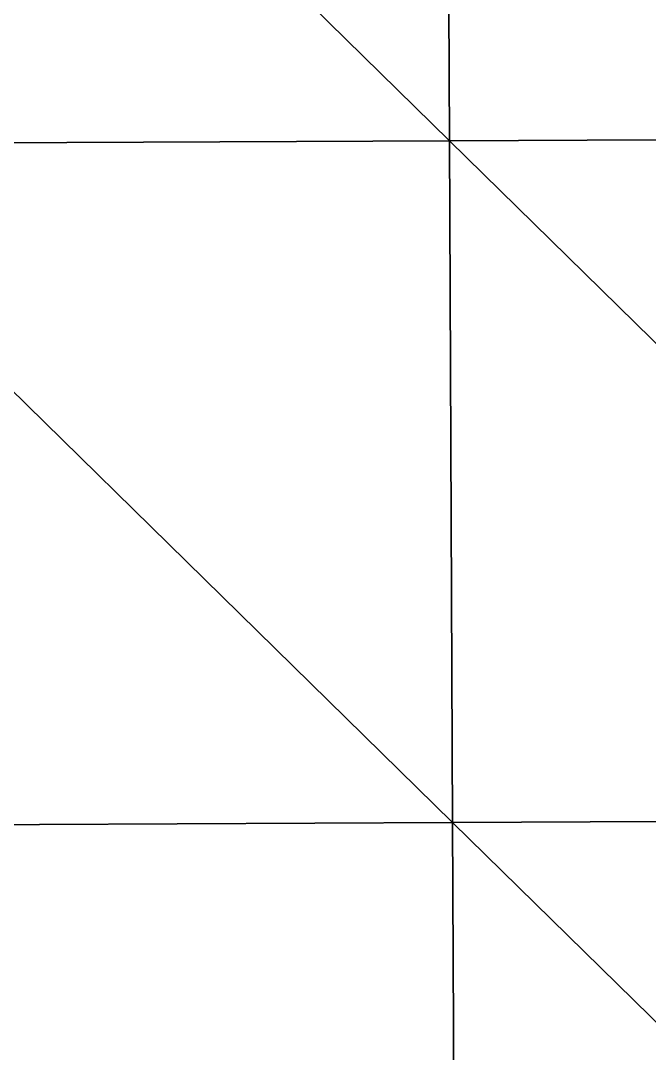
# Model space of a CAD drawing. Extents: x -372 to 678, y -263 to 741.
# Drawn here: x 305.12 to 316.58, y 287 to 305.83 of the extents above; entities that cross this region are included whole.
import ezdxf

# ---------------------------------------------------------------- set-up
doc = ezdxf.new("R2010")
doc.units = 0
doc.header["$LTSCALE"] = 0.0254
doc.layers.get('0').update_dxf_attribs({"linetype": 'CONTINUOUS'})
doc.layers.add('LOCATION_SNAPSHOT', color=144, linetype='CONTINUOUS')
doc.layers.add('LOCATION_TERRAIN', color=36, linetype='CONTINUOUS')

# ---------------------------------------------------------------- blocks, each defined once
blk = doc.blocks.new('LOCATION_SNAPSHOT_1')
at = {"color": 8}
mesh = blk.add_polyface(dxfattribs=at)
corners = [(-63.49, 214.773), (675.116, 740.668), (-66.007, 737.092), (677.638, 218.347)]
mesh.append_faces([[corners[k] for k in face] for face in [(0, 1, 2), (1, 0, 3)]], dxfattribs={"vtx0": -1, "color": 8})
blk = doc.blocks.new('LOCATION_TERRAIN_1')
at = {"color": 8}
mesh = blk.add_polyface(dxfattribs=at)
corners = [(312.934, 303.642, 5.983), (312.874, 316.079, 6.225), (300.313, 316.018, 5.602)]
mesh.append_faces([[corners[k] for k in face] for face in [(0, 1, 2)]], dxfattribs={"color": 8})
mesh = blk.add_polyface(dxfattribs=at)
corners = [(325.496, 303.703, 6.495), (325.436, 316.139, 6.694), (312.874, 316.079, 6.225)]
mesh.append_faces([[corners[k] for k in face] for face in [(0, 1, 2)]], dxfattribs={"color": 8})
mesh = blk.add_polyface(dxfattribs=at)
corners = [(325.496, 303.703, 6.495), (312.874, 316.079, 6.225), (312.934, 303.642, 5.983)]
mesh.append_faces([[corners[k] for k in face] for face in [(0, 1, 2)]], dxfattribs={"color": 8})
mesh = blk.add_polyface(dxfattribs=at)
corners = [(312.934, 303.642, 5.983), (300.313, 316.018, 5.602), (300.373, 303.582, 5.577)]
mesh.append_faces([[corners[k] for k in face] for face in [(0, 1, 2)]], dxfattribs={"color": 8})
mesh = blk.add_polyface(dxfattribs=at)
corners = [(312.994, 291.206, 5.87), (312.934, 303.642, 5.983), (300.373, 303.582, 5.577)]
mesh.append_faces([[corners[k] for k in face] for face in [(0, 1, 2)]], dxfattribs={"color": 8})
mesh = blk.add_polyface(dxfattribs=at)
corners = [(325.556, 291.267, 6.469), (325.496, 303.703, 6.495), (312.934, 303.642, 5.983)]
mesh.append_faces([[corners[k] for k in face] for face in [(0, 1, 2)]], dxfattribs={"color": 8})
mesh = blk.add_polyface(dxfattribs=at)
corners = [(325.556, 291.267, 6.469), (312.934, 303.642, 5.983), (312.994, 291.206, 5.87)]
mesh.append_faces([[corners[k] for k in face] for face in [(0, 1, 2)]], dxfattribs={"color": 8})
mesh = blk.add_polyface(dxfattribs=at)
corners = [(312.994, 291.206, 5.87), (300.373, 303.582, 5.577), (300.433, 291.146, 5.469)]
mesh.append_faces([[corners[k] for k in face] for face in [(0, 1, 2)]], dxfattribs={"color": 8})
mesh = blk.add_polyface(dxfattribs=at)
corners = [(313.054, 278.77, 5.827), (312.994, 291.206, 5.87), (300.433, 291.146, 5.469)]
mesh.append_faces([[corners[k] for k in face] for face in [(0, 1, 2)]], dxfattribs={"color": 8})
mesh = blk.add_polyface(dxfattribs=at)
corners = [(325.616, 278.831, 6.534), (325.556, 291.267, 6.469), (312.994, 291.206, 5.87)]
mesh.append_faces([[corners[k] for k in face] for face in [(0, 1, 2)]], dxfattribs={"color": 8})
mesh = blk.add_polyface(dxfattribs=at)
corners = [(325.616, 278.831, 6.534), (312.994, 291.206, 5.87), (313.054, 278.77, 5.827)]
mesh.append_faces([[corners[k] for k in face] for face in [(0, 1, 2)]], dxfattribs={"color": 8})
mesh = blk.add_polyface(dxfattribs=at)
corners = [(313.054, 278.77, 5.827), (300.433, 291.146, 5.469), (300.493, 278.709, 5.317)]
mesh.append_faces([[corners[k] for k in face] for face in [(0, 1, 2)]], dxfattribs={"color": 8})

msp = doc.modelspace()

# ---------------------------------------------------------------- block references
at = {"layer": 'LOCATION_SNAPSHOT', "color": 0}
msp.add_blockref('LOCATION_SNAPSHOT_1', (0, 0), dxfattribs=at)
at = {"layer": 'LOCATION_TERRAIN', "color": 0}
msp.add_blockref('LOCATION_TERRAIN_1', (0, 0), dxfattribs=at)

doc.saveas('drawing.dxf')
